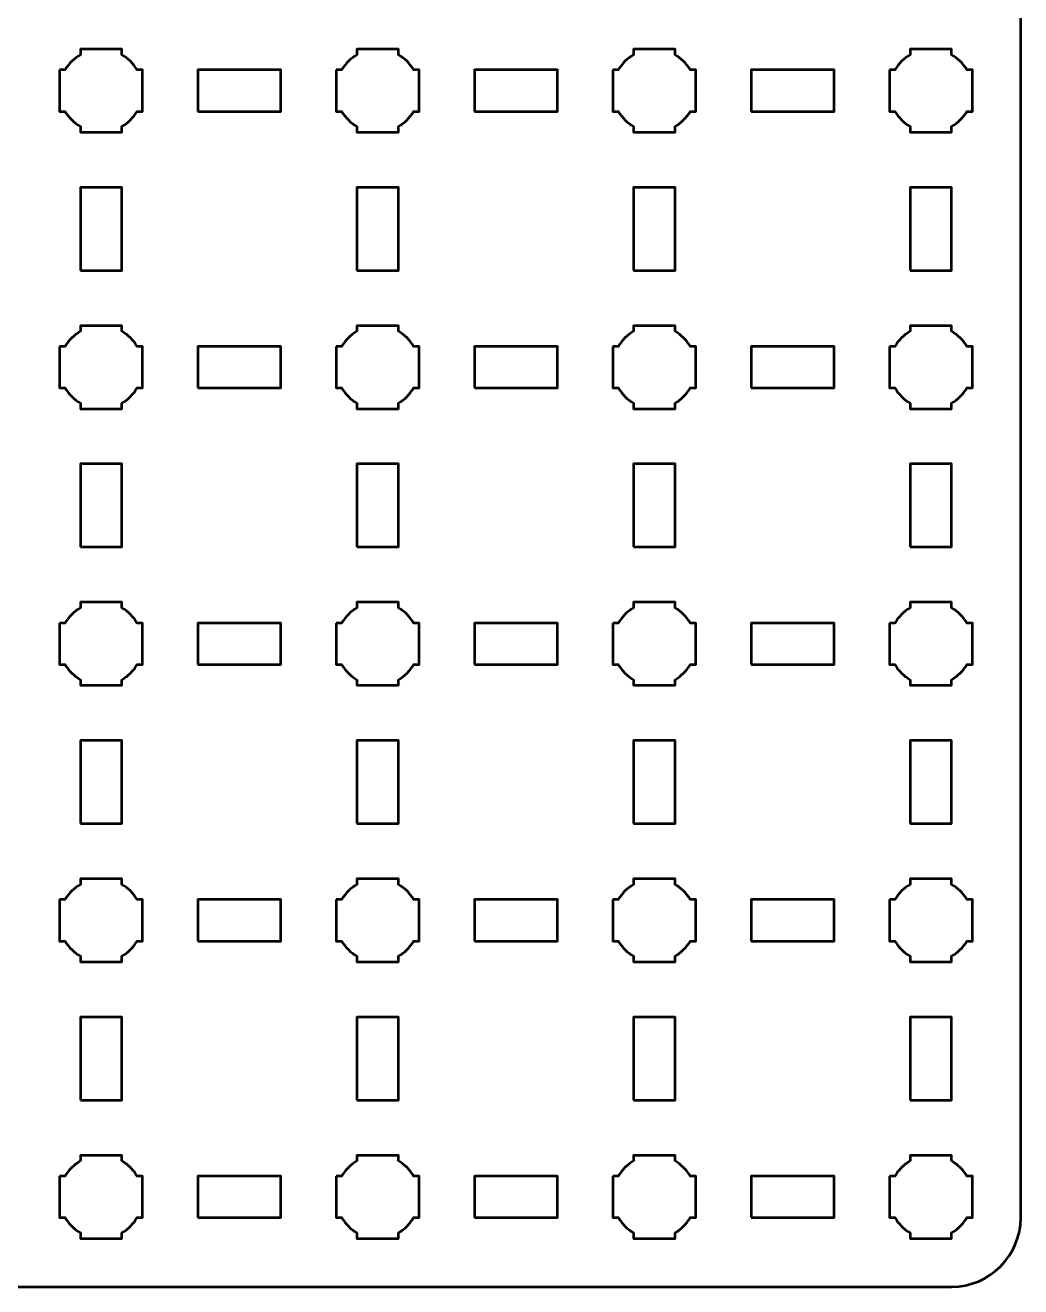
# Model space of a CAD drawing. Header units: centimetres. Extents: x -25.1 to 4.2, y -23.5 to -6.2.
# Drawn here: x -3.05 to 4.15, y -23.5 to -14.38 of the extents above; entities that cross this region are included whole.
import ezdxf

# ---------------------------------------------------------------- set-up
doc = ezdxf.new("R2010")
doc.units = ezdxf.units.CM
doc.header["$MEASUREMENT"] = 0
doc.layers.add('Layer 1', color=7, linetype='Continuous')

msp = doc.modelspace()

# ---------------------------------------------------------------- linework, layer by layer
at = {"layer": 'Layer 1', "lineweight": 53}
for points in [[(-1.8, -15), (-1.2, -15), (-1.2, -14.7), (-1.8, -14.7), (-1.8, -15)], [(0.2, -15), (0.8, -15), (0.8, -14.7), (0.2, -14.7), (0.2, -15)], [(2.2, -15), (2.8, -15), (2.8, -14.7), (2.2, -14.7), (2.2, -15)], [(-2.65, -16.15), (-2.35, -16.15), (-2.35, -15.55), (-2.65, -15.55), (-2.65, -16.15)], [(-0.65, -16.15), (-0.35, -16.15), (-0.35, -15.55), (-0.65, -15.55), (-0.65, -16.15)], [(1.35, -16.15), (1.65, -16.15), (1.65, -15.55), (1.35, -15.55), (1.35, -16.15)], [(3.35, -16.15), (3.65, -16.15), (3.65, -15.55), (3.35, -15.55), (3.35, -16.15)], [(-1.8, -17), (-1.2, -17), (-1.2, -16.7), (-1.8, -16.7), (-1.8, -17)], [(0.2, -17), (0.8, -17), (0.8, -16.7), (0.2, -16.7), (0.2, -17)], [(2.2, -17), (2.8, -17), (2.8, -16.7), (2.2, -16.7), (2.2, -17)], [(-2.65, -18.15), (-2.35, -18.15), (-2.35, -17.55), (-2.65, -17.55), (-2.65, -18.15)], [(-0.65, -18.15), (-0.35, -18.15), (-0.35, -17.55), (-0.65, -17.55), (-0.65, -18.15)], [(1.35, -18.15), (1.65, -18.15), (1.65, -17.55), (1.35, -17.55), (1.35, -18.15)], [(3.35, -18.15), (3.65, -18.15), (3.65, -17.55), (3.35, -17.55), (3.35, -18.15)], [(-1.8, -19), (-1.2, -19), (-1.2, -18.7), (-1.8, -18.7), (-1.8, -19)], [(0.2, -19), (0.8, -19), (0.8, -18.7), (0.2, -18.7), (0.2, -19)], [(2.2, -19), (2.8, -19), (2.8, -18.7), (2.2, -18.7), (2.2, -19)], [(-2.65, -20.15), (-2.35, -20.15), (-2.35, -19.55), (-2.65, -19.55), (-2.65, -20.15)], [(-0.65, -20.15), (-0.35, -20.15), (-0.35, -19.55), (-0.65, -19.55), (-0.65, -20.15)], [(1.35, -20.15), (1.65, -20.15), (1.65, -19.55), (1.35, -19.55), (1.35, -20.15)], [(3.35, -20.15), (3.65, -20.15), (3.65, -19.55), (3.35, -19.55), (3.35, -20.15)], [(-1.8, -21), (-1.2, -21), (-1.2, -20.7), (-1.8, -20.7), (-1.8, -21)], [(0.2, -21), (0.8, -21), (0.8, -20.7), (0.2, -20.7), (0.2, -21)], [(2.2, -21), (2.8, -21), (2.8, -20.7), (2.2, -20.7), (2.2, -21)], [(-2.65, -22.15), (-2.35, -22.15), (-2.35, -21.55), (-2.65, -21.55), (-2.65, -22.15)], [(-0.65, -22.15), (-0.35, -22.15), (-0.35, -21.55), (-0.65, -21.55), (-0.65, -22.15)], [(1.35, -22.15), (1.65, -22.15), (1.65, -21.55), (1.35, -21.55), (1.35, -22.15)], [(3.35, -22.15), (3.65, -22.15), (3.65, -21.55), (3.35, -21.55), (3.35, -22.15)], [(-1.8, -23), (-1.2, -23), (-1.2, -22.7), (-1.8, -22.7), (-1.8, -23)], [(0.2, -23), (0.8, -23), (0.8, -22.7), (0.2, -22.7), (0.2, -23)], [(2.2, -23), (2.8, -23), (2.8, -22.7), (2.2, -22.7), (2.2, -23)]]:
    msp.add_lwpolyline(points, close=True, dxfattribs=at)
for points, knots in [([(-25.15, -23), (-25.15, -23), (-25.15, -6.7), (-25.15, -6.7), (-25.15, -6.7), (-25.15, -6.42391), (-24.92609, -6.2), (-24.65, -6.2), (-24.65, -6.2), (-24.65, -6.2), (3.65, -6.2), (3.65, -6.2), (3.65, -6.2), (3.92609, -6.2), (4.15, -6.42391), (4.15, -6.7), (4.15, -6.7), (4.15, -6.7), (4.15, -23), (4.15, -23), (4.15, -23), (4.15, -23.27609), (3.92609, -23.5), (3.65, -23.5), (3.65, -23.5), (3.65, -23.5), (-24.65, -23.5), (-24.65, -23.5), (-24.65, -23.5), (-24.92609, -23.5), (-25.15, -23.27609), (-25.15, -23)], [0, 0, 0, 0, 0.125, 0.125, 0.125, 0.125, 0.25, 0.25, 0.25, 0.25, 0.375, 0.375, 0.375, 0.375, 0.5, 0.5, 0.5, 0.5, 0.625, 0.625, 0.625, 0.625, 0.75, 0.75, 0.75, 0.75, 0.875, 0.875, 0.875, 0.875, 1, 1, 1, 1]), ([(-2.8, -14.7), (-2.8, -14.7), (-2.75985, -14.7), (-2.75985, -14.7), (-2.75985, -14.7), (-2.7335, -14.65447), (-2.69553, -14.6165), (-2.65, -14.59015), (-2.65, -14.59015), (-2.65, -14.59015), (-2.65, -14.55), (-2.65, -14.55), (-2.65, -14.55), (-2.65, -14.55), (-2.5, -14.55), (-2.5, -14.55), (-2.5, -14.55), (-2.5, -14.55), (-2.35, -14.55), (-2.35, -14.55), (-2.35, -14.55), (-2.35, -14.55), (-2.35, -14.59015), (-2.35, -14.59015), (-2.35, -14.59015), (-2.30447, -14.6165), (-2.2665, -14.65447), (-2.24015, -14.7), (-2.24015, -14.7), (-2.24015, -14.7), (-2.2, -14.7), (-2.2, -14.7), (-2.2, -14.7), (-2.2, -14.7), (-2.2, -14.85), (-2.2, -14.85), (-2.2, -14.85), (-2.2, -14.85), (-2.2, -15), (-2.2, -15), (-2.2, -15), (-2.2, -15), (-2.24015, -15), (-2.24015, -15), (-2.24015, -15), (-2.2665, -15.04553), (-2.30447, -15.0835), (-2.35, -15.10985), (-2.35, -15.10985), (-2.35, -15.10985), (-2.35, -15.15), (-2.35, -15.15), (-2.35, -15.15), (-2.35, -15.15), (-2.5, -15.15), (-2.5, -15.15), (-2.5, -15.15), (-2.5, -15.15), (-2.65, -15.15), (-2.65, -15.15), (-2.65, -15.15), (-2.65, -15.15), (-2.65, -15.10985), (-2.65, -15.10985), (-2.65, -15.10985), (-2.69553, -15.0835), (-2.7335, -15.04553), (-2.75985, -15), (-2.75985, -15), (-2.75985, -15), (-2.8, -15), (-2.8, -15), (-2.8, -15), (-2.8, -15), (-2.8, -14.85), (-2.8, -14.85), (-2.8, -14.85), (-2.8, -14.85), (-2.8, -14.7), (-2.8, -14.7)], [0, 0, 0, 0, 0.05, 0.05, 0.05, 0.05, 0.1, 0.1, 0.1, 0.1, 0.15, 0.15, 0.15, 0.15, 0.2, 0.2, 0.2, 0.2, 0.25, 0.25, 0.25, 0.25, 0.3, 0.3, 0.3, 0.3, 0.35, 0.35, 0.35, 0.35, 0.4, 0.4, 0.4, 0.4, 0.45, 0.45, 0.45, 0.45, 0.5, 0.5, 0.5, 0.5, 0.55, 0.55, 0.55, 0.55, 0.6, 0.6, 0.6, 0.6, 0.65, 0.65, 0.65, 0.65, 0.7, 0.7, 0.7, 0.7, 0.75, 0.75, 0.75, 0.75, 0.8, 0.8, 0.8, 0.8, 0.85, 0.85, 0.85, 0.85, 0.9, 0.9, 0.9, 0.9, 0.95, 0.95, 0.95, 0.95, 1, 1, 1, 1]), ([(-0.8, -14.7), (-0.8, -14.7), (-0.75985, -14.7), (-0.75985, -14.7), (-0.75985, -14.7), (-0.7335, -14.65447), (-0.69553, -14.6165), (-0.65, -14.59015), (-0.65, -14.59015), (-0.65, -14.59015), (-0.65, -14.55), (-0.65, -14.55), (-0.65, -14.55), (-0.65, -14.55), (-0.5, -14.55), (-0.5, -14.55), (-0.5, -14.55), (-0.5, -14.55), (-0.35, -14.55), (-0.35, -14.55), (-0.35, -14.55), (-0.35, -14.55), (-0.35, -14.59015), (-0.35, -14.59015), (-0.35, -14.59015), (-0.30447, -14.6165), (-0.2665, -14.65447), (-0.24015, -14.7), (-0.24015, -14.7), (-0.24015, -14.7), (-0.2, -14.7), (-0.2, -14.7), (-0.2, -14.7), (-0.2, -14.7), (-0.2, -14.85), (-0.2, -14.85), (-0.2, -14.85), (-0.2, -14.85), (-0.2, -15), (-0.2, -15), (-0.2, -15), (-0.2, -15), (-0.24015, -15), (-0.24015, -15), (-0.24015, -15), (-0.2665, -15.04553), (-0.30447, -15.0835), (-0.35, -15.10985), (-0.35, -15.10985), (-0.35, -15.10985), (-0.35, -15.15), (-0.35, -15.15), (-0.35, -15.15), (-0.35, -15.15), (-0.5, -15.15), (-0.5, -15.15), (-0.5, -15.15), (-0.5, -15.15), (-0.65, -15.15), (-0.65, -15.15), (-0.65, -15.15), (-0.65, -15.15), (-0.65, -15.10985), (-0.65, -15.10985), (-0.65, -15.10985), (-0.69553, -15.0835), (-0.7335, -15.04553), (-0.75985, -15), (-0.75985, -15), (-0.75985, -15), (-0.8, -15), (-0.8, -15), (-0.8, -15), (-0.8, -15), (-0.8, -14.85), (-0.8, -14.85), (-0.8, -14.85), (-0.8, -14.85), (-0.8, -14.7), (-0.8, -14.7)], [0, 0, 0, 0, 0.05, 0.05, 0.05, 0.05, 0.1, 0.1, 0.1, 0.1, 0.15, 0.15, 0.15, 0.15, 0.2, 0.2, 0.2, 0.2, 0.25, 0.25, 0.25, 0.25, 0.3, 0.3, 0.3, 0.3, 0.35, 0.35, 0.35, 0.35, 0.4, 0.4, 0.4, 0.4, 0.45, 0.45, 0.45, 0.45, 0.5, 0.5, 0.5, 0.5, 0.55, 0.55, 0.55, 0.55, 0.6, 0.6, 0.6, 0.6, 0.65, 0.65, 0.65, 0.65, 0.7, 0.7, 0.7, 0.7, 0.75, 0.75, 0.75, 0.75, 0.8, 0.8, 0.8, 0.8, 0.85, 0.85, 0.85, 0.85, 0.9, 0.9, 0.9, 0.9, 0.95, 0.95, 0.95, 0.95, 1, 1, 1, 1]), ([(1.2, -14.7), (1.2, -14.7), (1.24015, -14.7), (1.24015, -14.7), (1.24015, -14.7), (1.2665, -14.65447), (1.30447, -14.6165), (1.35, -14.59015), (1.35, -14.59015), (1.35, -14.59015), (1.35, -14.55), (1.35, -14.55), (1.35, -14.55), (1.35, -14.55), (1.5, -14.55), (1.5, -14.55), (1.5, -14.55), (1.5, -14.55), (1.65, -14.55), (1.65, -14.55), (1.65, -14.55), (1.65, -14.55), (1.65, -14.59015), (1.65, -14.59015), (1.65, -14.59015), (1.69553, -14.6165), (1.7335, -14.65447), (1.75985, -14.7), (1.75985, -14.7), (1.75985, -14.7), (1.8, -14.7), (1.8, -14.7), (1.8, -14.7), (1.8, -14.7), (1.8, -14.85), (1.8, -14.85), (1.8, -14.85), (1.8, -14.85), (1.8, -15), (1.8, -15), (1.8, -15), (1.8, -15), (1.75985, -15), (1.75985, -15), (1.75985, -15), (1.7335, -15.04553), (1.69553, -15.0835), (1.65, -15.10985), (1.65, -15.10985), (1.65, -15.10985), (1.65, -15.15), (1.65, -15.15), (1.65, -15.15), (1.65, -15.15), (1.5, -15.15), (1.5, -15.15), (1.5, -15.15), (1.5, -15.15), (1.35, -15.15), (1.35, -15.15), (1.35, -15.15), (1.35, -15.15), (1.35, -15.10985), (1.35, -15.10985), (1.35, -15.10985), (1.30447, -15.0835), (1.2665, -15.04553), (1.24015, -15), (1.24015, -15), (1.24015, -15), (1.2, -15), (1.2, -15), (1.2, -15), (1.2, -15), (1.2, -14.85), (1.2, -14.85), (1.2, -14.85), (1.2, -14.85), (1.2, -14.7), (1.2, -14.7)], [0, 0, 0, 0, 0.05, 0.05, 0.05, 0.05, 0.1, 0.1, 0.1, 0.1, 0.15, 0.15, 0.15, 0.15, 0.2, 0.2, 0.2, 0.2, 0.25, 0.25, 0.25, 0.25, 0.3, 0.3, 0.3, 0.3, 0.35, 0.35, 0.35, 0.35, 0.4, 0.4, 0.4, 0.4, 0.45, 0.45, 0.45, 0.45, 0.5, 0.5, 0.5, 0.5, 0.55, 0.55, 0.55, 0.55, 0.6, 0.6, 0.6, 0.6, 0.65, 0.65, 0.65, 0.65, 0.7, 0.7, 0.7, 0.7, 0.75, 0.75, 0.75, 0.75, 0.8, 0.8, 0.8, 0.8, 0.85, 0.85, 0.85, 0.85, 0.9, 0.9, 0.9, 0.9, 0.95, 0.95, 0.95, 0.95, 1, 1, 1, 1]), ([(3.2, -14.7), (3.2, -14.7), (3.24015, -14.7), (3.24015, -14.7), (3.24015, -14.7), (3.2665, -14.65447), (3.30447, -14.6165), (3.35, -14.59015), (3.35, -14.59015), (3.35, -14.59015), (3.35, -14.55), (3.35, -14.55), (3.35, -14.55), (3.35, -14.55), (3.5, -14.55), (3.5, -14.55), (3.5, -14.55), (3.5, -14.55), (3.65, -14.55), (3.65, -14.55), (3.65, -14.55), (3.65, -14.55), (3.65, -14.59015), (3.65, -14.59015), (3.65, -14.59015), (3.69553, -14.6165), (3.7335, -14.65447), (3.75985, -14.7), (3.75985, -14.7), (3.75985, -14.7), (3.8, -14.7), (3.8, -14.7), (3.8, -14.7), (3.8, -14.7), (3.8, -14.85), (3.8, -14.85), (3.8, -14.85), (3.8, -14.85), (3.8, -15), (3.8, -15), (3.8, -15), (3.8, -15), (3.75985, -15), (3.75985, -15), (3.75985, -15), (3.7335, -15.04553), (3.69553, -15.0835), (3.65, -15.10985), (3.65, -15.10985), (3.65, -15.10985), (3.65, -15.15), (3.65, -15.15), (3.65, -15.15), (3.65, -15.15), (3.5, -15.15), (3.5, -15.15), (3.5, -15.15), (3.5, -15.15), (3.35, -15.15), (3.35, -15.15), (3.35, -15.15), (3.35, -15.15), (3.35, -15.10985), (3.35, -15.10985), (3.35, -15.10985), (3.30447, -15.0835), (3.2665, -15.04553), (3.24015, -15), (3.24015, -15), (3.24015, -15), (3.2, -15), (3.2, -15), (3.2, -15), (3.2, -15), (3.2, -14.85), (3.2, -14.85), (3.2, -14.85), (3.2, -14.85), (3.2, -14.7), (3.2, -14.7)], [0, 0, 0, 0, 0.05, 0.05, 0.05, 0.05, 0.1, 0.1, 0.1, 0.1, 0.15, 0.15, 0.15, 0.15, 0.2, 0.2, 0.2, 0.2, 0.25, 0.25, 0.25, 0.25, 0.3, 0.3, 0.3, 0.3, 0.35, 0.35, 0.35, 0.35, 0.4, 0.4, 0.4, 0.4, 0.45, 0.45, 0.45, 0.45, 0.5, 0.5, 0.5, 0.5, 0.55, 0.55, 0.55, 0.55, 0.6, 0.6, 0.6, 0.6, 0.65, 0.65, 0.65, 0.65, 0.7, 0.7, 0.7, 0.7, 0.75, 0.75, 0.75, 0.75, 0.8, 0.8, 0.8, 0.8, 0.85, 0.85, 0.85, 0.85, 0.9, 0.9, 0.9, 0.9, 0.95, 0.95, 0.95, 0.95, 1, 1, 1, 1]), ([(-2.8, -16.7), (-2.8, -16.7), (-2.75985, -16.7), (-2.75985, -16.7), (-2.75985, -16.7), (-2.7335, -16.65447), (-2.69553, -16.6165), (-2.65, -16.59015), (-2.65, -16.59015), (-2.65, -16.59015), (-2.65, -16.55), (-2.65, -16.55), (-2.65, -16.55), (-2.65, -16.55), (-2.5, -16.55), (-2.5, -16.55), (-2.5, -16.55), (-2.5, -16.55), (-2.35, -16.55), (-2.35, -16.55), (-2.35, -16.55), (-2.35, -16.55), (-2.35, -16.59015), (-2.35, -16.59015), (-2.35, -16.59015), (-2.30447, -16.6165), (-2.2665, -16.65447), (-2.24015, -16.7), (-2.24015, -16.7), (-2.24015, -16.7), (-2.2, -16.7), (-2.2, -16.7), (-2.2, -16.7), (-2.2, -16.7), (-2.2, -16.85), (-2.2, -16.85), (-2.2, -16.85), (-2.2, -16.85), (-2.2, -17), (-2.2, -17), (-2.2, -17), (-2.2, -17), (-2.24015, -17), (-2.24015, -17), (-2.24015, -17), (-2.2665, -17.04553), (-2.30447, -17.0835), (-2.35, -17.10985), (-2.35, -17.10985), (-2.35, -17.10985), (-2.35, -17.15), (-2.35, -17.15), (-2.35, -17.15), (-2.35, -17.15), (-2.5, -17.15), (-2.5, -17.15), (-2.5, -17.15), (-2.5, -17.15), (-2.65, -17.15), (-2.65, -17.15), (-2.65, -17.15), (-2.65, -17.15), (-2.65, -17.10985), (-2.65, -17.10985), (-2.65, -17.10985), (-2.69553, -17.0835), (-2.7335, -17.04553), (-2.75985, -17), (-2.75985, -17), (-2.75985, -17), (-2.8, -17), (-2.8, -17), (-2.8, -17), (-2.8, -17), (-2.8, -16.85), (-2.8, -16.85), (-2.8, -16.85), (-2.8, -16.85), (-2.8, -16.7), (-2.8, -16.7)], [0, 0, 0, 0, 0.05, 0.05, 0.05, 0.05, 0.1, 0.1, 0.1, 0.1, 0.15, 0.15, 0.15, 0.15, 0.2, 0.2, 0.2, 0.2, 0.25, 0.25, 0.25, 0.25, 0.3, 0.3, 0.3, 0.3, 0.35, 0.35, 0.35, 0.35, 0.4, 0.4, 0.4, 0.4, 0.45, 0.45, 0.45, 0.45, 0.5, 0.5, 0.5, 0.5, 0.55, 0.55, 0.55, 0.55, 0.6, 0.6, 0.6, 0.6, 0.65, 0.65, 0.65, 0.65, 0.7, 0.7, 0.7, 0.7, 0.75, 0.75, 0.75, 0.75, 0.8, 0.8, 0.8, 0.8, 0.85, 0.85, 0.85, 0.85, 0.9, 0.9, 0.9, 0.9, 0.95, 0.95, 0.95, 0.95, 1, 1, 1, 1]), ([(-0.8, -16.7), (-0.8, -16.7), (-0.75985, -16.7), (-0.75985, -16.7), (-0.75985, -16.7), (-0.7335, -16.65447), (-0.69553, -16.6165), (-0.65, -16.59015), (-0.65, -16.59015), (-0.65, -16.59015), (-0.65, -16.55), (-0.65, -16.55), (-0.65, -16.55), (-0.65, -16.55), (-0.5, -16.55), (-0.5, -16.55), (-0.5, -16.55), (-0.5, -16.55), (-0.35, -16.55), (-0.35, -16.55), (-0.35, -16.55), (-0.35, -16.55), (-0.35, -16.59015), (-0.35, -16.59015), (-0.35, -16.59015), (-0.30447, -16.6165), (-0.2665, -16.65447), (-0.24015, -16.7), (-0.24015, -16.7), (-0.24015, -16.7), (-0.2, -16.7), (-0.2, -16.7), (-0.2, -16.7), (-0.2, -16.7), (-0.2, -16.85), (-0.2, -16.85), (-0.2, -16.85), (-0.2, -16.85), (-0.2, -17), (-0.2, -17), (-0.2, -17), (-0.2, -17), (-0.24015, -17), (-0.24015, -17), (-0.24015, -17), (-0.2665, -17.04553), (-0.30447, -17.0835), (-0.35, -17.10985), (-0.35, -17.10985), (-0.35, -17.10985), (-0.35, -17.15), (-0.35, -17.15), (-0.35, -17.15), (-0.35, -17.15), (-0.5, -17.15), (-0.5, -17.15), (-0.5, -17.15), (-0.5, -17.15), (-0.65, -17.15), (-0.65, -17.15), (-0.65, -17.15), (-0.65, -17.15), (-0.65, -17.10985), (-0.65, -17.10985), (-0.65, -17.10985), (-0.69553, -17.0835), (-0.7335, -17.04553), (-0.75985, -17), (-0.75985, -17), (-0.75985, -17), (-0.8, -17), (-0.8, -17), (-0.8, -17), (-0.8, -17), (-0.8, -16.85), (-0.8, -16.85), (-0.8, -16.85), (-0.8, -16.85), (-0.8, -16.7), (-0.8, -16.7)], [0, 0, 0, 0, 0.05, 0.05, 0.05, 0.05, 0.1, 0.1, 0.1, 0.1, 0.15, 0.15, 0.15, 0.15, 0.2, 0.2, 0.2, 0.2, 0.25, 0.25, 0.25, 0.25, 0.3, 0.3, 0.3, 0.3, 0.35, 0.35, 0.35, 0.35, 0.4, 0.4, 0.4, 0.4, 0.45, 0.45, 0.45, 0.45, 0.5, 0.5, 0.5, 0.5, 0.55, 0.55, 0.55, 0.55, 0.6, 0.6, 0.6, 0.6, 0.65, 0.65, 0.65, 0.65, 0.7, 0.7, 0.7, 0.7, 0.75, 0.75, 0.75, 0.75, 0.8, 0.8, 0.8, 0.8, 0.85, 0.85, 0.85, 0.85, 0.9, 0.9, 0.9, 0.9, 0.95, 0.95, 0.95, 0.95, 1, 1, 1, 1]), ([(1.2, -16.7), (1.2, -16.7), (1.24015, -16.7), (1.24015, -16.7), (1.24015, -16.7), (1.2665, -16.65447), (1.30447, -16.6165), (1.35, -16.59015), (1.35, -16.59015), (1.35, -16.59015), (1.35, -16.55), (1.35, -16.55), (1.35, -16.55), (1.35, -16.55), (1.5, -16.55), (1.5, -16.55), (1.5, -16.55), (1.5, -16.55), (1.65, -16.55), (1.65, -16.55), (1.65, -16.55), (1.65, -16.55), (1.65, -16.59015), (1.65, -16.59015), (1.65, -16.59015), (1.69553, -16.6165), (1.7335, -16.65447), (1.75985, -16.7), (1.75985, -16.7), (1.75985, -16.7), (1.8, -16.7), (1.8, -16.7), (1.8, -16.7), (1.8, -16.7), (1.8, -16.85), (1.8, -16.85), (1.8, -16.85), (1.8, -16.85), (1.8, -17), (1.8, -17), (1.8, -17), (1.8, -17), (1.75985, -17), (1.75985, -17), (1.75985, -17), (1.7335, -17.04553), (1.69553, -17.0835), (1.65, -17.10985), (1.65, -17.10985), (1.65, -17.10985), (1.65, -17.15), (1.65, -17.15), (1.65, -17.15), (1.65, -17.15), (1.5, -17.15), (1.5, -17.15), (1.5, -17.15), (1.5, -17.15), (1.35, -17.15), (1.35, -17.15), (1.35, -17.15), (1.35, -17.15), (1.35, -17.10985), (1.35, -17.10985), (1.35, -17.10985), (1.30447, -17.0835), (1.2665, -17.04553), (1.24015, -17), (1.24015, -17), (1.24015, -17), (1.2, -17), (1.2, -17), (1.2, -17), (1.2, -17), (1.2, -16.85), (1.2, -16.85), (1.2, -16.85), (1.2, -16.85), (1.2, -16.7), (1.2, -16.7)], [0, 0, 0, 0, 0.05, 0.05, 0.05, 0.05, 0.1, 0.1, 0.1, 0.1, 0.15, 0.15, 0.15, 0.15, 0.2, 0.2, 0.2, 0.2, 0.25, 0.25, 0.25, 0.25, 0.3, 0.3, 0.3, 0.3, 0.35, 0.35, 0.35, 0.35, 0.4, 0.4, 0.4, 0.4, 0.45, 0.45, 0.45, 0.45, 0.5, 0.5, 0.5, 0.5, 0.55, 0.55, 0.55, 0.55, 0.6, 0.6, 0.6, 0.6, 0.65, 0.65, 0.65, 0.65, 0.7, 0.7, 0.7, 0.7, 0.75, 0.75, 0.75, 0.75, 0.8, 0.8, 0.8, 0.8, 0.85, 0.85, 0.85, 0.85, 0.9, 0.9, 0.9, 0.9, 0.95, 0.95, 0.95, 0.95, 1, 1, 1, 1]), ([(3.2, -16.7), (3.2, -16.7), (3.24015, -16.7), (3.24015, -16.7), (3.24015, -16.7), (3.2665, -16.65447), (3.30447, -16.6165), (3.35, -16.59015), (3.35, -16.59015), (3.35, -16.59015), (3.35, -16.55), (3.35, -16.55), (3.35, -16.55), (3.35, -16.55), (3.5, -16.55), (3.5, -16.55), (3.5, -16.55), (3.5, -16.55), (3.65, -16.55), (3.65, -16.55), (3.65, -16.55), (3.65, -16.55), (3.65, -16.59015), (3.65, -16.59015), (3.65, -16.59015), (3.69553, -16.6165), (3.7335, -16.65447), (3.75985, -16.7), (3.75985, -16.7), (3.75985, -16.7), (3.8, -16.7), (3.8, -16.7), (3.8, -16.7), (3.8, -16.7), (3.8, -16.85), (3.8, -16.85), (3.8, -16.85), (3.8, -16.85), (3.8, -17), (3.8, -17), (3.8, -17), (3.8, -17), (3.75985, -17), (3.75985, -17), (3.75985, -17), (3.7335, -17.04553), (3.69553, -17.0835), (3.65, -17.10985), (3.65, -17.10985), (3.65, -17.10985), (3.65, -17.15), (3.65, -17.15), (3.65, -17.15), (3.65, -17.15), (3.5, -17.15), (3.5, -17.15), (3.5, -17.15), (3.5, -17.15), (3.35, -17.15), (3.35, -17.15), (3.35, -17.15), (3.35, -17.15), (3.35, -17.10985), (3.35, -17.10985), (3.35, -17.10985), (3.30447, -17.0835), (3.2665, -17.04553), (3.24015, -17), (3.24015, -17), (3.24015, -17), (3.2, -17), (3.2, -17), (3.2, -17), (3.2, -17), (3.2, -16.85), (3.2, -16.85), (3.2, -16.85), (3.2, -16.85), (3.2, -16.7), (3.2, -16.7)], [0, 0, 0, 0, 0.05, 0.05, 0.05, 0.05, 0.1, 0.1, 0.1, 0.1, 0.15, 0.15, 0.15, 0.15, 0.2, 0.2, 0.2, 0.2, 0.25, 0.25, 0.25, 0.25, 0.3, 0.3, 0.3, 0.3, 0.35, 0.35, 0.35, 0.35, 0.4, 0.4, 0.4, 0.4, 0.45, 0.45, 0.45, 0.45, 0.5, 0.5, 0.5, 0.5, 0.55, 0.55, 0.55, 0.55, 0.6, 0.6, 0.6, 0.6, 0.65, 0.65, 0.65, 0.65, 0.7, 0.7, 0.7, 0.7, 0.75, 0.75, 0.75, 0.75, 0.8, 0.8, 0.8, 0.8, 0.85, 0.85, 0.85, 0.85, 0.9, 0.9, 0.9, 0.9, 0.95, 0.95, 0.95, 0.95, 1, 1, 1, 1]), ([(-2.8, -18.7), (-2.8, -18.7), (-2.75985, -18.7), (-2.75985, -18.7), (-2.75985, -18.7), (-2.7335, -18.65447), (-2.69553, -18.6165), (-2.65, -18.59015), (-2.65, -18.59015), (-2.65, -18.59015), (-2.65, -18.55), (-2.65, -18.55), (-2.65, -18.55), (-2.65, -18.55), (-2.5, -18.55), (-2.5, -18.55), (-2.5, -18.55), (-2.5, -18.55), (-2.35, -18.55), (-2.35, -18.55), (-2.35, -18.55), (-2.35, -18.55), (-2.35, -18.59015), (-2.35, -18.59015), (-2.35, -18.59015), (-2.30447, -18.6165), (-2.2665, -18.65447), (-2.24015, -18.7), (-2.24015, -18.7), (-2.24015, -18.7), (-2.2, -18.7), (-2.2, -18.7), (-2.2, -18.7), (-2.2, -18.7), (-2.2, -18.85), (-2.2, -18.85), (-2.2, -18.85), (-2.2, -18.85), (-2.2, -19), (-2.2, -19), (-2.2, -19), (-2.2, -19), (-2.24015, -19), (-2.24015, -19), (-2.24015, -19), (-2.2665, -19.04553), (-2.30447, -19.0835), (-2.35, -19.10985), (-2.35, -19.10985), (-2.35, -19.10985), (-2.35, -19.15), (-2.35, -19.15), (-2.35, -19.15), (-2.35, -19.15), (-2.5, -19.15), (-2.5, -19.15), (-2.5, -19.15), (-2.5, -19.15), (-2.65, -19.15), (-2.65, -19.15), (-2.65, -19.15), (-2.65, -19.15), (-2.65, -19.10985), (-2.65, -19.10985), (-2.65, -19.10985), (-2.69553, -19.0835), (-2.7335, -19.04553), (-2.75985, -19), (-2.75985, -19), (-2.75985, -19), (-2.8, -19), (-2.8, -19), (-2.8, -19), (-2.8, -19), (-2.8, -18.85), (-2.8, -18.85), (-2.8, -18.85), (-2.8, -18.85), (-2.8, -18.7), (-2.8, -18.7)], [0, 0, 0, 0, 0.05, 0.05, 0.05, 0.05, 0.1, 0.1, 0.1, 0.1, 0.15, 0.15, 0.15, 0.15, 0.2, 0.2, 0.2, 0.2, 0.25, 0.25, 0.25, 0.25, 0.3, 0.3, 0.3, 0.3, 0.35, 0.35, 0.35, 0.35, 0.4, 0.4, 0.4, 0.4, 0.45, 0.45, 0.45, 0.45, 0.5, 0.5, 0.5, 0.5, 0.55, 0.55, 0.55, 0.55, 0.6, 0.6, 0.6, 0.6, 0.65, 0.65, 0.65, 0.65, 0.7, 0.7, 0.7, 0.7, 0.75, 0.75, 0.75, 0.75, 0.8, 0.8, 0.8, 0.8, 0.85, 0.85, 0.85, 0.85, 0.9, 0.9, 0.9, 0.9, 0.95, 0.95, 0.95, 0.95, 1, 1, 1, 1]), ([(-0.8, -18.7), (-0.8, -18.7), (-0.75985, -18.7), (-0.75985, -18.7), (-0.75985, -18.7), (-0.7335, -18.65447), (-0.69553, -18.6165), (-0.65, -18.59015), (-0.65, -18.59015), (-0.65, -18.59015), (-0.65, -18.55), (-0.65, -18.55), (-0.65, -18.55), (-0.65, -18.55), (-0.5, -18.55), (-0.5, -18.55), (-0.5, -18.55), (-0.5, -18.55), (-0.35, -18.55), (-0.35, -18.55), (-0.35, -18.55), (-0.35, -18.55), (-0.35, -18.59015), (-0.35, -18.59015), (-0.35, -18.59015), (-0.30447, -18.6165), (-0.2665, -18.65447), (-0.24015, -18.7), (-0.24015, -18.7), (-0.24015, -18.7), (-0.2, -18.7), (-0.2, -18.7), (-0.2, -18.7), (-0.2, -18.7), (-0.2, -18.85), (-0.2, -18.85), (-0.2, -18.85), (-0.2, -18.85), (-0.2, -19), (-0.2, -19), (-0.2, -19), (-0.2, -19), (-0.24015, -19), (-0.24015, -19), (-0.24015, -19), (-0.2665, -19.04553), (-0.30447, -19.0835), (-0.35, -19.10985), (-0.35, -19.10985), (-0.35, -19.10985), (-0.35, -19.15), (-0.35, -19.15), (-0.35, -19.15), (-0.35, -19.15), (-0.5, -19.15), (-0.5, -19.15), (-0.5, -19.15), (-0.5, -19.15), (-0.65, -19.15), (-0.65, -19.15), (-0.65, -19.15), (-0.65, -19.15), (-0.65, -19.10985), (-0.65, -19.10985), (-0.65, -19.10985), (-0.69553, -19.0835), (-0.7335, -19.04553), (-0.75985, -19), (-0.75985, -19), (-0.75985, -19), (-0.8, -19), (-0.8, -19), (-0.8, -19), (-0.8, -19), (-0.8, -18.85), (-0.8, -18.85), (-0.8, -18.85), (-0.8, -18.85), (-0.8, -18.7), (-0.8, -18.7)], [0, 0, 0, 0, 0.05, 0.05, 0.05, 0.05, 0.1, 0.1, 0.1, 0.1, 0.15, 0.15, 0.15, 0.15, 0.2, 0.2, 0.2, 0.2, 0.25, 0.25, 0.25, 0.25, 0.3, 0.3, 0.3, 0.3, 0.35, 0.35, 0.35, 0.35, 0.4, 0.4, 0.4, 0.4, 0.45, 0.45, 0.45, 0.45, 0.5, 0.5, 0.5, 0.5, 0.55, 0.55, 0.55, 0.55, 0.6, 0.6, 0.6, 0.6, 0.65, 0.65, 0.65, 0.65, 0.7, 0.7, 0.7, 0.7, 0.75, 0.75, 0.75, 0.75, 0.8, 0.8, 0.8, 0.8, 0.85, 0.85, 0.85, 0.85, 0.9, 0.9, 0.9, 0.9, 0.95, 0.95, 0.95, 0.95, 1, 1, 1, 1]), ([(1.2, -18.7), (1.2, -18.7), (1.24015, -18.7), (1.24015, -18.7), (1.24015, -18.7), (1.2665, -18.65447), (1.30447, -18.6165), (1.35, -18.59015), (1.35, -18.59015), (1.35, -18.59015), (1.35, -18.55), (1.35, -18.55), (1.35, -18.55), (1.35, -18.55), (1.5, -18.55), (1.5, -18.55), (1.5, -18.55), (1.5, -18.55), (1.65, -18.55), (1.65, -18.55), (1.65, -18.55), (1.65, -18.55), (1.65, -18.59015), (1.65, -18.59015), (1.65, -18.59015), (1.69553, -18.6165), (1.7335, -18.65447), (1.75985, -18.7), (1.75985, -18.7), (1.75985, -18.7), (1.8, -18.7), (1.8, -18.7), (1.8, -18.7), (1.8, -18.7), (1.8, -18.85), (1.8, -18.85), (1.8, -18.85), (1.8, -18.85), (1.8, -19), (1.8, -19), (1.8, -19), (1.8, -19), (1.75985, -19), (1.75985, -19), (1.75985, -19), (1.7335, -19.04553), (1.69553, -19.0835), (1.65, -19.10985), (1.65, -19.10985), (1.65, -19.10985), (1.65, -19.15), (1.65, -19.15), (1.65, -19.15), (1.65, -19.15), (1.5, -19.15), (1.5, -19.15), (1.5, -19.15), (1.5, -19.15), (1.35, -19.15), (1.35, -19.15), (1.35, -19.15), (1.35, -19.15), (1.35, -19.10985), (1.35, -19.10985), (1.35, -19.10985), (1.30447, -19.0835), (1.2665, -19.04553), (1.24015, -19), (1.24015, -19), (1.24015, -19), (1.2, -19), (1.2, -19), (1.2, -19), (1.2, -19), (1.2, -18.85), (1.2, -18.85), (1.2, -18.85), (1.2, -18.85), (1.2, -18.7), (1.2, -18.7)], [0, 0, 0, 0, 0.05, 0.05, 0.05, 0.05, 0.1, 0.1, 0.1, 0.1, 0.15, 0.15, 0.15, 0.15, 0.2, 0.2, 0.2, 0.2, 0.25, 0.25, 0.25, 0.25, 0.3, 0.3, 0.3, 0.3, 0.35, 0.35, 0.35, 0.35, 0.4, 0.4, 0.4, 0.4, 0.45, 0.45, 0.45, 0.45, 0.5, 0.5, 0.5, 0.5, 0.55, 0.55, 0.55, 0.55, 0.6, 0.6, 0.6, 0.6, 0.65, 0.65, 0.65, 0.65, 0.7, 0.7, 0.7, 0.7, 0.75, 0.75, 0.75, 0.75, 0.8, 0.8, 0.8, 0.8, 0.85, 0.85, 0.85, 0.85, 0.9, 0.9, 0.9, 0.9, 0.95, 0.95, 0.95, 0.95, 1, 1, 1, 1]), ([(3.2, -18.7), (3.2, -18.7), (3.24015, -18.7), (3.24015, -18.7), (3.24015, -18.7), (3.2665, -18.65447), (3.30447, -18.6165), (3.35, -18.59015), (3.35, -18.59015), (3.35, -18.59015), (3.35, -18.55), (3.35, -18.55), (3.35, -18.55), (3.35, -18.55), (3.5, -18.55), (3.5, -18.55), (3.5, -18.55), (3.5, -18.55), (3.65, -18.55), (3.65, -18.55), (3.65, -18.55), (3.65, -18.55), (3.65, -18.59015), (3.65, -18.59015), (3.65, -18.59015), (3.69553, -18.6165), (3.7335, -18.65447), (3.75985, -18.7), (3.75985, -18.7), (3.75985, -18.7), (3.8, -18.7), (3.8, -18.7), (3.8, -18.7), (3.8, -18.7), (3.8, -18.85), (3.8, -18.85), (3.8, -18.85), (3.8, -18.85), (3.8, -19), (3.8, -19), (3.8, -19), (3.8, -19), (3.75985, -19), (3.75985, -19), (3.75985, -19), (3.7335, -19.04553), (3.69553, -19.0835), (3.65, -19.10985), (3.65, -19.10985), (3.65, -19.10985), (3.65, -19.15), (3.65, -19.15), (3.65, -19.15), (3.65, -19.15), (3.5, -19.15), (3.5, -19.15), (3.5, -19.15), (3.5, -19.15), (3.35, -19.15), (3.35, -19.15), (3.35, -19.15), (3.35, -19.15), (3.35, -19.10985), (3.35, -19.10985), (3.35, -19.10985), (3.30447, -19.0835), (3.2665, -19.04553), (3.24015, -19), (3.24015, -19), (3.24015, -19), (3.2, -19), (3.2, -19), (3.2, -19), (3.2, -19), (3.2, -18.85), (3.2, -18.85), (3.2, -18.85), (3.2, -18.85), (3.2, -18.7), (3.2, -18.7)], [0, 0, 0, 0, 0.05, 0.05, 0.05, 0.05, 0.1, 0.1, 0.1, 0.1, 0.15, 0.15, 0.15, 0.15, 0.2, 0.2, 0.2, 0.2, 0.25, 0.25, 0.25, 0.25, 0.3, 0.3, 0.3, 0.3, 0.35, 0.35, 0.35, 0.35, 0.4, 0.4, 0.4, 0.4, 0.45, 0.45, 0.45, 0.45, 0.5, 0.5, 0.5, 0.5, 0.55, 0.55, 0.55, 0.55, 0.6, 0.6, 0.6, 0.6, 0.65, 0.65, 0.65, 0.65, 0.7, 0.7, 0.7, 0.7, 0.75, 0.75, 0.75, 0.75, 0.8, 0.8, 0.8, 0.8, 0.85, 0.85, 0.85, 0.85, 0.9, 0.9, 0.9, 0.9, 0.95, 0.95, 0.95, 0.95, 1, 1, 1, 1]), ([(-2.8, -20.7), (-2.8, -20.7), (-2.75985, -20.7), (-2.75985, -20.7), (-2.75985, -20.7), (-2.7335, -20.65447), (-2.69553, -20.6165), (-2.65, -20.59015), (-2.65, -20.59015), (-2.65, -20.59015), (-2.65, -20.55), (-2.65, -20.55), (-2.65, -20.55), (-2.65, -20.55), (-2.5, -20.55), (-2.5, -20.55), (-2.5, -20.55), (-2.5, -20.55), (-2.35, -20.55), (-2.35, -20.55), (-2.35, -20.55), (-2.35, -20.55), (-2.35, -20.59015), (-2.35, -20.59015), (-2.35, -20.59015), (-2.30447, -20.6165), (-2.2665, -20.65447), (-2.24015, -20.7), (-2.24015, -20.7), (-2.24015, -20.7), (-2.2, -20.7), (-2.2, -20.7), (-2.2, -20.7), (-2.2, -20.7), (-2.2, -20.85), (-2.2, -20.85), (-2.2, -20.85), (-2.2, -20.85), (-2.2, -21), (-2.2, -21), (-2.2, -21), (-2.2, -21), (-2.24015, -21), (-2.24015, -21), (-2.24015, -21), (-2.2665, -21.04553), (-2.30447, -21.0835), (-2.35, -21.10985), (-2.35, -21.10985), (-2.35, -21.10985), (-2.35, -21.15), (-2.35, -21.15), (-2.35, -21.15), (-2.35, -21.15), (-2.5, -21.15), (-2.5, -21.15), (-2.5, -21.15), (-2.5, -21.15), (-2.65, -21.15), (-2.65, -21.15), (-2.65, -21.15), (-2.65, -21.15), (-2.65, -21.10985), (-2.65, -21.10985), (-2.65, -21.10985), (-2.69553, -21.0835), (-2.7335, -21.04553), (-2.75985, -21), (-2.75985, -21), (-2.75985, -21), (-2.8, -21), (-2.8, -21), (-2.8, -21), (-2.8, -21), (-2.8, -20.85), (-2.8, -20.85), (-2.8, -20.85), (-2.8, -20.85), (-2.8, -20.7), (-2.8, -20.7)], [0, 0, 0, 0, 0.05, 0.05, 0.05, 0.05, 0.1, 0.1, 0.1, 0.1, 0.15, 0.15, 0.15, 0.15, 0.2, 0.2, 0.2, 0.2, 0.25, 0.25, 0.25, 0.25, 0.3, 0.3, 0.3, 0.3, 0.35, 0.35, 0.35, 0.35, 0.4, 0.4, 0.4, 0.4, 0.45, 0.45, 0.45, 0.45, 0.5, 0.5, 0.5, 0.5, 0.55, 0.55, 0.55, 0.55, 0.6, 0.6, 0.6, 0.6, 0.65, 0.65, 0.65, 0.65, 0.7, 0.7, 0.7, 0.7, 0.75, 0.75, 0.75, 0.75, 0.8, 0.8, 0.8, 0.8, 0.85, 0.85, 0.85, 0.85, 0.9, 0.9, 0.9, 0.9, 0.95, 0.95, 0.95, 0.95, 1, 1, 1, 1]), ([(-0.8, -20.7), (-0.8, -20.7), (-0.75985, -20.7), (-0.75985, -20.7), (-0.75985, -20.7), (-0.7335, -20.65447), (-0.69553, -20.6165), (-0.65, -20.59015), (-0.65, -20.59015), (-0.65, -20.59015), (-0.65, -20.55), (-0.65, -20.55), (-0.65, -20.55), (-0.65, -20.55), (-0.5, -20.55), (-0.5, -20.55), (-0.5, -20.55), (-0.5, -20.55), (-0.35, -20.55), (-0.35, -20.55), (-0.35, -20.55), (-0.35, -20.55), (-0.35, -20.59015), (-0.35, -20.59015), (-0.35, -20.59015), (-0.30447, -20.6165), (-0.2665, -20.65447), (-0.24015, -20.7), (-0.24015, -20.7), (-0.24015, -20.7), (-0.2, -20.7), (-0.2, -20.7), (-0.2, -20.7), (-0.2, -20.7), (-0.2, -20.85), (-0.2, -20.85), (-0.2, -20.85), (-0.2, -20.85), (-0.2, -21), (-0.2, -21), (-0.2, -21), (-0.2, -21), (-0.24015, -21), (-0.24015, -21), (-0.24015, -21), (-0.2665, -21.04553), (-0.30447, -21.0835), (-0.35, -21.10985), (-0.35, -21.10985), (-0.35, -21.10985), (-0.35, -21.15), (-0.35, -21.15), (-0.35, -21.15), (-0.35, -21.15), (-0.5, -21.15), (-0.5, -21.15), (-0.5, -21.15), (-0.5, -21.15), (-0.65, -21.15), (-0.65, -21.15), (-0.65, -21.15), (-0.65, -21.15), (-0.65, -21.10985), (-0.65, -21.10985), (-0.65, -21.10985), (-0.69553, -21.0835), (-0.7335, -21.04553), (-0.75985, -21), (-0.75985, -21), (-0.75985, -21), (-0.8, -21), (-0.8, -21), (-0.8, -21), (-0.8, -21), (-0.8, -20.85), (-0.8, -20.85), (-0.8, -20.85), (-0.8, -20.85), (-0.8, -20.7), (-0.8, -20.7)], [0, 0, 0, 0, 0.05, 0.05, 0.05, 0.05, 0.1, 0.1, 0.1, 0.1, 0.15, 0.15, 0.15, 0.15, 0.2, 0.2, 0.2, 0.2, 0.25, 0.25, 0.25, 0.25, 0.3, 0.3, 0.3, 0.3, 0.35, 0.35, 0.35, 0.35, 0.4, 0.4, 0.4, 0.4, 0.45, 0.45, 0.45, 0.45, 0.5, 0.5, 0.5, 0.5, 0.55, 0.55, 0.55, 0.55, 0.6, 0.6, 0.6, 0.6, 0.65, 0.65, 0.65, 0.65, 0.7, 0.7, 0.7, 0.7, 0.75, 0.75, 0.75, 0.75, 0.8, 0.8, 0.8, 0.8, 0.85, 0.85, 0.85, 0.85, 0.9, 0.9, 0.9, 0.9, 0.95, 0.95, 0.95, 0.95, 1, 1, 1, 1]), ([(1.2, -20.7), (1.2, -20.7), (1.24015, -20.7), (1.24015, -20.7), (1.24015, -20.7), (1.2665, -20.65447), (1.30447, -20.6165), (1.35, -20.59015), (1.35, -20.59015), (1.35, -20.59015), (1.35, -20.55), (1.35, -20.55), (1.35, -20.55), (1.35, -20.55), (1.5, -20.55), (1.5, -20.55), (1.5, -20.55), (1.5, -20.55), (1.65, -20.55), (1.65, -20.55), (1.65, -20.55), (1.65, -20.55), (1.65, -20.59015), (1.65, -20.59015), (1.65, -20.59015), (1.69553, -20.6165), (1.7335, -20.65447), (1.75985, -20.7), (1.75985, -20.7), (1.75985, -20.7), (1.8, -20.7), (1.8, -20.7), (1.8, -20.7), (1.8, -20.7), (1.8, -20.85), (1.8, -20.85), (1.8, -20.85), (1.8, -20.85), (1.8, -21), (1.8, -21), (1.8, -21), (1.8, -21), (1.75985, -21), (1.75985, -21), (1.75985, -21), (1.7335, -21.04553), (1.69553, -21.0835), (1.65, -21.10985), (1.65, -21.10985), (1.65, -21.10985), (1.65, -21.15), (1.65, -21.15), (1.65, -21.15), (1.65, -21.15), (1.5, -21.15), (1.5, -21.15), (1.5, -21.15), (1.5, -21.15), (1.35, -21.15), (1.35, -21.15), (1.35, -21.15), (1.35, -21.15), (1.35, -21.10985), (1.35, -21.10985), (1.35, -21.10985), (1.30447, -21.0835), (1.2665, -21.04553), (1.24015, -21), (1.24015, -21), (1.24015, -21), (1.2, -21), (1.2, -21), (1.2, -21), (1.2, -21), (1.2, -20.85), (1.2, -20.85), (1.2, -20.85), (1.2, -20.85), (1.2, -20.7), (1.2, -20.7)], [0, 0, 0, 0, 0.05, 0.05, 0.05, 0.05, 0.1, 0.1, 0.1, 0.1, 0.15, 0.15, 0.15, 0.15, 0.2, 0.2, 0.2, 0.2, 0.25, 0.25, 0.25, 0.25, 0.3, 0.3, 0.3, 0.3, 0.35, 0.35, 0.35, 0.35, 0.4, 0.4, 0.4, 0.4, 0.45, 0.45, 0.45, 0.45, 0.5, 0.5, 0.5, 0.5, 0.55, 0.55, 0.55, 0.55, 0.6, 0.6, 0.6, 0.6, 0.65, 0.65, 0.65, 0.65, 0.7, 0.7, 0.7, 0.7, 0.75, 0.75, 0.75, 0.75, 0.8, 0.8, 0.8, 0.8, 0.85, 0.85, 0.85, 0.85, 0.9, 0.9, 0.9, 0.9, 0.95, 0.95, 0.95, 0.95, 1, 1, 1, 1]), ([(3.2, -20.7), (3.2, -20.7), (3.24015, -20.7), (3.24015, -20.7), (3.24015, -20.7), (3.2665, -20.65447), (3.30447, -20.6165), (3.35, -20.59015), (3.35, -20.59015), (3.35, -20.59015), (3.35, -20.55), (3.35, -20.55), (3.35, -20.55), (3.35, -20.55), (3.5, -20.55), (3.5, -20.55), (3.5, -20.55), (3.5, -20.55), (3.65, -20.55), (3.65, -20.55), (3.65, -20.55), (3.65, -20.55), (3.65, -20.59015), (3.65, -20.59015), (3.65, -20.59015), (3.69553, -20.6165), (3.7335, -20.65447), (3.75985, -20.7), (3.75985, -20.7), (3.75985, -20.7), (3.8, -20.7), (3.8, -20.7), (3.8, -20.7), (3.8, -20.7), (3.8, -20.85), (3.8, -20.85), (3.8, -20.85), (3.8, -20.85), (3.8, -21), (3.8, -21), (3.8, -21), (3.8, -21), (3.75985, -21), (3.75985, -21), (3.75985, -21), (3.7335, -21.04553), (3.69553, -21.0835), (3.65, -21.10985), (3.65, -21.10985), (3.65, -21.10985), (3.65, -21.15), (3.65, -21.15), (3.65, -21.15), (3.65, -21.15), (3.5, -21.15), (3.5, -21.15), (3.5, -21.15), (3.5, -21.15), (3.35, -21.15), (3.35, -21.15), (3.35, -21.15), (3.35, -21.15), (3.35, -21.10985), (3.35, -21.10985), (3.35, -21.10985), (3.30447, -21.0835), (3.2665, -21.04553), (3.24015, -21), (3.24015, -21), (3.24015, -21), (3.2, -21), (3.2, -21), (3.2, -21), (3.2, -21), (3.2, -20.85), (3.2, -20.85), (3.2, -20.85), (3.2, -20.85), (3.2, -20.7), (3.2, -20.7)], [0, 0, 0, 0, 0.05, 0.05, 0.05, 0.05, 0.1, 0.1, 0.1, 0.1, 0.15, 0.15, 0.15, 0.15, 0.2, 0.2, 0.2, 0.2, 0.25, 0.25, 0.25, 0.25, 0.3, 0.3, 0.3, 0.3, 0.35, 0.35, 0.35, 0.35, 0.4, 0.4, 0.4, 0.4, 0.45, 0.45, 0.45, 0.45, 0.5, 0.5, 0.5, 0.5, 0.55, 0.55, 0.55, 0.55, 0.6, 0.6, 0.6, 0.6, 0.65, 0.65, 0.65, 0.65, 0.7, 0.7, 0.7, 0.7, 0.75, 0.75, 0.75, 0.75, 0.8, 0.8, 0.8, 0.8, 0.85, 0.85, 0.85, 0.85, 0.9, 0.9, 0.9, 0.9, 0.95, 0.95, 0.95, 0.95, 1, 1, 1, 1]), ([(-2.8, -22.7), (-2.8, -22.7), (-2.75985, -22.7), (-2.75985, -22.7), (-2.75985, -22.7), (-2.7335, -22.65447), (-2.69553, -22.6165), (-2.65, -22.59015), (-2.65, -22.59015), (-2.65, -22.59015), (-2.65, -22.55), (-2.65, -22.55), (-2.65, -22.55), (-2.65, -22.55), (-2.5, -22.55), (-2.5, -22.55), (-2.5, -22.55), (-2.5, -22.55), (-2.35, -22.55), (-2.35, -22.55), (-2.35, -22.55), (-2.35, -22.55), (-2.35, -22.59015), (-2.35, -22.59015), (-2.35, -22.59015), (-2.30447, -22.6165), (-2.2665, -22.65447), (-2.24015, -22.7), (-2.24015, -22.7), (-2.24015, -22.7), (-2.2, -22.7), (-2.2, -22.7), (-2.2, -22.7), (-2.2, -22.7), (-2.2, -22.85), (-2.2, -22.85), (-2.2, -22.85), (-2.2, -22.85), (-2.2, -23), (-2.2, -23), (-2.2, -23), (-2.2, -23), (-2.24015, -23), (-2.24015, -23), (-2.24015, -23), (-2.2665, -23.04553), (-2.30447, -23.0835), (-2.35, -23.10985), (-2.35, -23.10985), (-2.35, -23.10985), (-2.35, -23.15), (-2.35, -23.15), (-2.35, -23.15), (-2.35, -23.15), (-2.5, -23.15), (-2.5, -23.15), (-2.5, -23.15), (-2.5, -23.15), (-2.65, -23.15), (-2.65, -23.15), (-2.65, -23.15), (-2.65, -23.15), (-2.65, -23.10985), (-2.65, -23.10985), (-2.65, -23.10985), (-2.69553, -23.0835), (-2.7335, -23.04553), (-2.75985, -23), (-2.75985, -23), (-2.75985, -23), (-2.8, -23), (-2.8, -23), (-2.8, -23), (-2.8, -23), (-2.8, -22.85), (-2.8, -22.85), (-2.8, -22.85), (-2.8, -22.85), (-2.8, -22.7), (-2.8, -22.7)], [0, 0, 0, 0, 0.05, 0.05, 0.05, 0.05, 0.1, 0.1, 0.1, 0.1, 0.15, 0.15, 0.15, 0.15, 0.2, 0.2, 0.2, 0.2, 0.25, 0.25, 0.25, 0.25, 0.3, 0.3, 0.3, 0.3, 0.35, 0.35, 0.35, 0.35, 0.4, 0.4, 0.4, 0.4, 0.45, 0.45, 0.45, 0.45, 0.5, 0.5, 0.5, 0.5, 0.55, 0.55, 0.55, 0.55, 0.6, 0.6, 0.6, 0.6, 0.65, 0.65, 0.65, 0.65, 0.7, 0.7, 0.7, 0.7, 0.75, 0.75, 0.75, 0.75, 0.8, 0.8, 0.8, 0.8, 0.85, 0.85, 0.85, 0.85, 0.9, 0.9, 0.9, 0.9, 0.95, 0.95, 0.95, 0.95, 1, 1, 1, 1]), ([(-0.8, -22.7), (-0.8, -22.7), (-0.75985, -22.7), (-0.75985, -22.7), (-0.75985, -22.7), (-0.7335, -22.65447), (-0.69553, -22.6165), (-0.65, -22.59015), (-0.65, -22.59015), (-0.65, -22.59015), (-0.65, -22.55), (-0.65, -22.55), (-0.65, -22.55), (-0.65, -22.55), (-0.5, -22.55), (-0.5, -22.55), (-0.5, -22.55), (-0.5, -22.55), (-0.35, -22.55), (-0.35, -22.55), (-0.35, -22.55), (-0.35, -22.55), (-0.35, -22.59015), (-0.35, -22.59015), (-0.35, -22.59015), (-0.30447, -22.6165), (-0.2665, -22.65447), (-0.24015, -22.7), (-0.24015, -22.7), (-0.24015, -22.7), (-0.2, -22.7), (-0.2, -22.7), (-0.2, -22.7), (-0.2, -22.7), (-0.2, -22.85), (-0.2, -22.85), (-0.2, -22.85), (-0.2, -22.85), (-0.2, -23), (-0.2, -23), (-0.2, -23), (-0.2, -23), (-0.24015, -23), (-0.24015, -23), (-0.24015, -23), (-0.2665, -23.04553), (-0.30447, -23.0835), (-0.35, -23.10985), (-0.35, -23.10985), (-0.35, -23.10985), (-0.35, -23.15), (-0.35, -23.15), (-0.35, -23.15), (-0.35, -23.15), (-0.5, -23.15), (-0.5, -23.15), (-0.5, -23.15), (-0.5, -23.15), (-0.65, -23.15), (-0.65, -23.15), (-0.65, -23.15), (-0.65, -23.15), (-0.65, -23.10985), (-0.65, -23.10985), (-0.65, -23.10985), (-0.69553, -23.0835), (-0.7335, -23.04553), (-0.75985, -23), (-0.75985, -23), (-0.75985, -23), (-0.8, -23), (-0.8, -23), (-0.8, -23), (-0.8, -23), (-0.8, -22.85), (-0.8, -22.85), (-0.8, -22.85), (-0.8, -22.85), (-0.8, -22.7), (-0.8, -22.7)], [0, 0, 0, 0, 0.05, 0.05, 0.05, 0.05, 0.1, 0.1, 0.1, 0.1, 0.15, 0.15, 0.15, 0.15, 0.2, 0.2, 0.2, 0.2, 0.25, 0.25, 0.25, 0.25, 0.3, 0.3, 0.3, 0.3, 0.35, 0.35, 0.35, 0.35, 0.4, 0.4, 0.4, 0.4, 0.45, 0.45, 0.45, 0.45, 0.5, 0.5, 0.5, 0.5, 0.55, 0.55, 0.55, 0.55, 0.6, 0.6, 0.6, 0.6, 0.65, 0.65, 0.65, 0.65, 0.7, 0.7, 0.7, 0.7, 0.75, 0.75, 0.75, 0.75, 0.8, 0.8, 0.8, 0.8, 0.85, 0.85, 0.85, 0.85, 0.9, 0.9, 0.9, 0.9, 0.95, 0.95, 0.95, 0.95, 1, 1, 1, 1]), ([(1.2, -22.7), (1.2, -22.7), (1.24015, -22.7), (1.24015, -22.7), (1.24015, -22.7), (1.2665, -22.65447), (1.30447, -22.6165), (1.35, -22.59015), (1.35, -22.59015), (1.35, -22.59015), (1.35, -22.55), (1.35, -22.55), (1.35, -22.55), (1.35, -22.55), (1.5, -22.55), (1.5, -22.55), (1.5, -22.55), (1.5, -22.55), (1.65, -22.55), (1.65, -22.55), (1.65, -22.55), (1.65, -22.55), (1.65, -22.59015), (1.65, -22.59015), (1.65, -22.59015), (1.69553, -22.6165), (1.7335, -22.65447), (1.75985, -22.7), (1.75985, -22.7), (1.75985, -22.7), (1.8, -22.7), (1.8, -22.7), (1.8, -22.7), (1.8, -22.7), (1.8, -22.85), (1.8, -22.85), (1.8, -22.85), (1.8, -22.85), (1.8, -23), (1.8, -23), (1.8, -23), (1.8, -23), (1.75985, -23), (1.75985, -23), (1.75985, -23), (1.7335, -23.04553), (1.69553, -23.0835), (1.65, -23.10985), (1.65, -23.10985), (1.65, -23.10985), (1.65, -23.15), (1.65, -23.15), (1.65, -23.15), (1.65, -23.15), (1.5, -23.15), (1.5, -23.15), (1.5, -23.15), (1.5, -23.15), (1.35, -23.15), (1.35, -23.15), (1.35, -23.15), (1.35, -23.15), (1.35, -23.10985), (1.35, -23.10985), (1.35, -23.10985), (1.30447, -23.0835), (1.2665, -23.04553), (1.24015, -23), (1.24015, -23), (1.24015, -23), (1.2, -23), (1.2, -23), (1.2, -23), (1.2, -23), (1.2, -22.85), (1.2, -22.85), (1.2, -22.85), (1.2, -22.85), (1.2, -22.7), (1.2, -22.7)], [0, 0, 0, 0, 0.05, 0.05, 0.05, 0.05, 0.1, 0.1, 0.1, 0.1, 0.15, 0.15, 0.15, 0.15, 0.2, 0.2, 0.2, 0.2, 0.25, 0.25, 0.25, 0.25, 0.3, 0.3, 0.3, 0.3, 0.35, 0.35, 0.35, 0.35, 0.4, 0.4, 0.4, 0.4, 0.45, 0.45, 0.45, 0.45, 0.5, 0.5, 0.5, 0.5, 0.55, 0.55, 0.55, 0.55, 0.6, 0.6, 0.6, 0.6, 0.65, 0.65, 0.65, 0.65, 0.7, 0.7, 0.7, 0.7, 0.75, 0.75, 0.75, 0.75, 0.8, 0.8, 0.8, 0.8, 0.85, 0.85, 0.85, 0.85, 0.9, 0.9, 0.9, 0.9, 0.95, 0.95, 0.95, 0.95, 1, 1, 1, 1]), ([(3.2, -22.7), (3.2, -22.7), (3.24015, -22.7), (3.24015, -22.7), (3.24015, -22.7), (3.2665, -22.65447), (3.30447, -22.6165), (3.35, -22.59015), (3.35, -22.59015), (3.35, -22.59015), (3.35, -22.55), (3.35, -22.55), (3.35, -22.55), (3.35, -22.55), (3.5, -22.55), (3.5, -22.55), (3.5, -22.55), (3.5, -22.55), (3.65, -22.55), (3.65, -22.55), (3.65, -22.55), (3.65, -22.55), (3.65, -22.59015), (3.65, -22.59015), (3.65, -22.59015), (3.69553, -22.6165), (3.7335, -22.65447), (3.75985, -22.7), (3.75985, -22.7), (3.75985, -22.7), (3.8, -22.7), (3.8, -22.7), (3.8, -22.7), (3.8, -22.7), (3.8, -22.85), (3.8, -22.85), (3.8, -22.85), (3.8, -22.85), (3.8, -23), (3.8, -23), (3.8, -23), (3.8, -23), (3.75985, -23), (3.75985, -23), (3.75985, -23), (3.7335, -23.04553), (3.69553, -23.0835), (3.65, -23.10985), (3.65, -23.10985), (3.65, -23.10985), (3.65, -23.15), (3.65, -23.15), (3.65, -23.15), (3.65, -23.15), (3.5, -23.15), (3.5, -23.15), (3.5, -23.15), (3.5, -23.15), (3.35, -23.15), (3.35, -23.15), (3.35, -23.15), (3.35, -23.15), (3.35, -23.10985), (3.35, -23.10985), (3.35, -23.10985), (3.30447, -23.0835), (3.2665, -23.04553), (3.24015, -23), (3.24015, -23), (3.24015, -23), (3.2, -23), (3.2, -23), (3.2, -23), (3.2, -23), (3.2, -22.85), (3.2, -22.85), (3.2, -22.85), (3.2, -22.85), (3.2, -22.7), (3.2, -22.7)], [0, 0, 0, 0, 0.05, 0.05, 0.05, 0.05, 0.1, 0.1, 0.1, 0.1, 0.15, 0.15, 0.15, 0.15, 0.2, 0.2, 0.2, 0.2, 0.25, 0.25, 0.25, 0.25, 0.3, 0.3, 0.3, 0.3, 0.35, 0.35, 0.35, 0.35, 0.4, 0.4, 0.4, 0.4, 0.45, 0.45, 0.45, 0.45, 0.5, 0.5, 0.5, 0.5, 0.55, 0.55, 0.55, 0.55, 0.6, 0.6, 0.6, 0.6, 0.65, 0.65, 0.65, 0.65, 0.7, 0.7, 0.7, 0.7, 0.75, 0.75, 0.75, 0.75, 0.8, 0.8, 0.8, 0.8, 0.85, 0.85, 0.85, 0.85, 0.9, 0.9, 0.9, 0.9, 0.95, 0.95, 0.95, 0.95, 1, 1, 1, 1])]:
    msp.add_open_spline(points, degree=3, knots=knots, dxfattribs=at)

doc.saveas('drawing.dxf')
